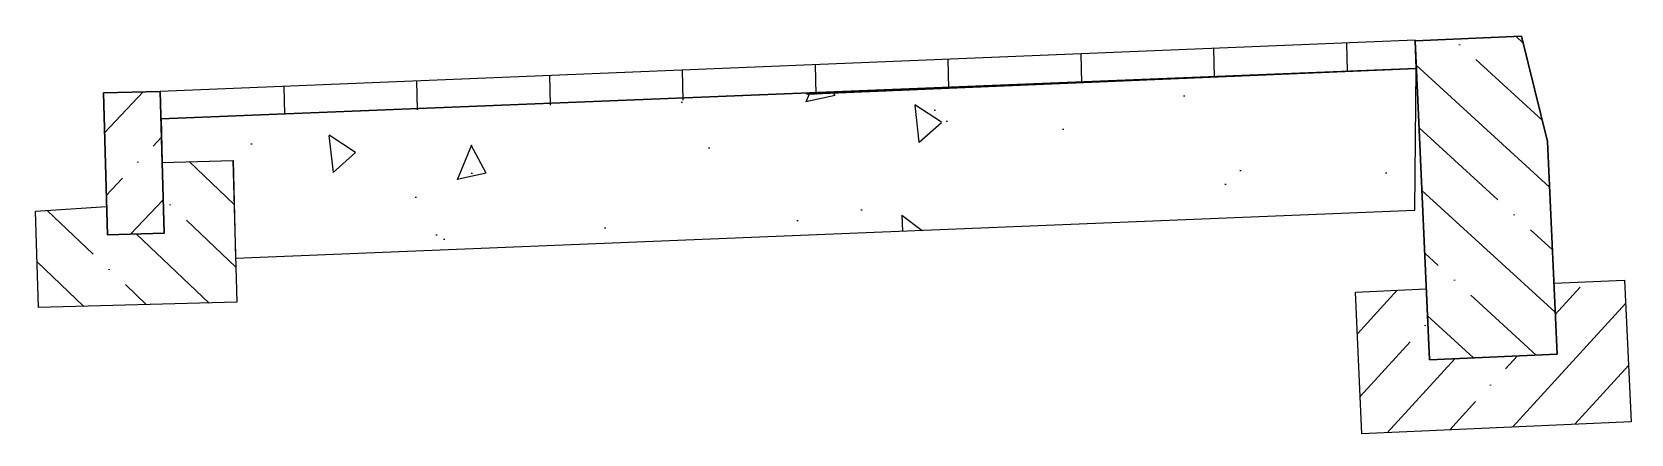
# Model space of a CAD drawing. Extents: x -717 to 1451, y -133302 to 233.
# Drawn here: x -700.38 to -689.11, y -73039.95 to -73037.12 of the extents above; entities that cross this region are included whole.
import ezdxf

# ---------------------------------------------------------------- set-up
doc = ezdxf.new("R2010")
doc.units = 0
doc.layers.add('КОД_399', color=252, linetype='Continuous')

# ---------------------------------------------------------------- blocks, each defined once
blk = doc.blocks.new('Тротуар1')
at = {"linetype": 'Continuous'}
h = blk.add_hatch(dxfattribs=at)
h.set_pattern_fill('ANSI31', color=256, scale=15, angle=45, style=0)
h.set_pattern_definition([(90, (-1932.1888, -4954.235), (-1.875, 3e-16), [])])
h.paths.add_polyline_path([(0, 0), (-17.716, -0.244), (-17.715, -0.633), (-11.038, -0.577), (0, -0.4)])
at = {"linetype": 'Continuous', "lineweight": 13}
h = blk.add_hatch(dxfattribs=at)
h.set_pattern_fill('ANSI35', scale=5)
h.set_pattern_definition([(45, (-1541.6927, -4800.4416), (-0.88388348, 0.88388348), []), (45, (-1540.8088, -4800.4416), (-0.88388348, 0.88388348), [1.5625, -0.3125, 0, -0.3125])])
h.paths.add_polyline_path([(-17.716, -0.245), (-18.516, -0.245), (-18.516, -2.245), (-17.716, -2.245)])
h = blk.add_hatch(dxfattribs=at)
h.set_pattern_fill('ANSI35', scale=5, angle=90)
h.set_pattern_definition([(135, (-1541.6927, -4801.9416), (-0.88388348, -0.88388348), []), (135, (-1541.6927, -4801.0577), (-0.88388348, -0.88388348), [1.5625, -0.3125, 0, -0.3125])])
h.paths.add_polyline_path([(-16.716, -1.245), (-17.716, -1.245), (-17.716, -2.245), (-18.516, -2.245), (-18.516, -1.846), (-19.519, -1.886), (-19.516, -3.245), (-16.716, -3.245)])
at = {"layer": 'КОД_399'}
h = blk.add_hatch(dxfattribs=at)
h.set_pattern_fill('AR-CONC', scale=0.7, angle=45, style=0)
h.set_pattern_definition([(95, (-1932.189, -4954.235), (3.860864, 3.2396496), [0.525, -5.775]), (40, (-1932.189, -4954.235), (-4.409945, 3.036377), [0.42, -4.62]), (145.45144, (-1931.867, -4953.965), (-0.549081, 6.2760265), [0.4461813, -4.907995]), (91.1842, (-1933.179, -4953.245), (6.101854, 4.4632964), [0.7875, -8.6625]), (141.63564, (-1932.67, -4952.873), (-0.1953, 9.447982), [0.669272, -7.361996]), (36.18416, (-1933.179, -4953.245), (-0.1953, 9.447982), [0.63, -6.93]), (66, (-1932.4363, -4952.9975), (4.947401, 0.9616773), [0.525, -5.775]), (11, (-1932.4363, -4952.9975), (-2.38496, 4.793659), [0.42, -4.62]), (116.45144, (-1932.024, -4952.9174), (2.562441, 5.7553363), [0.4461813, -4.907995]), (82.5, (-1932.1888, -4954.235), (-1.5875523, 1.7079287), [0, -4.564, 0, -4.69, 0, -4.6375]), (52.5, (-1932.1888, -4954.235), (-0.6501106, 3.2543661), [0, -2.674, 0, -4.459, 0, -1.7675]), (12.5, (-1933.2926, -4955.3388), (2.7539272, 2.5306453), [0, -1.75, 0, -5.46, 0, -7.245]), (2.5, (-1933.7876, -4955.8337), (2.3911299, 3.3821186), [0, -2.275, 0, -3.626, 0, -5.145])])
h.paths.add_polyline_path([(0, -0.4), (-17.715, -0.633), (-17.716, -1.245), (-16.715, -1.245), (-16.716, -2.624), (-0.07, -2.406)])
for points in [[(0, 0), (-17.716, -0.245), (-17.716, -0.633), (0, -0.4)], [(0, -0.4), (-17.715, -0.633), (-17.716, -1.245), (-16.715, -1.245), (-16.716, -2.624), (-0.069, -2.394)]]:
    blk.add_lwpolyline(points, close=True)
at = {"color": 7, "lineweight": 30}
for points in [[(-18.516, -0.245), (-18.516, -2.245), (-17.716, -2.245), (-17.716, -0.245), (-18.516, -0.245)], [(-8.604, -0.529), (0, -0.4)]]:
    blk.add_lwpolyline(points, dxfattribs=at)
at = {"linetype": 'Continuous'}
blk.add_lwpolyline([(-17.716, -1.245), (-16.716, -1.245), (-16.716, -3.245), (-19.516, -3.245), (-19.519, -1.886), (-18.516, -1.846)], dxfattribs=at)
blk = doc.blocks.new('БР100.30.18')
at = {"linetype": 'Continuous', "lineweight": 13}
h = blk.add_hatch(dxfattribs=at)
h.set_pattern_fill('ANSI35', scale=5)
h.set_pattern_definition([(45, (-1504.996, -4799.2297), (-0.88388348, 0.88388348), []), (45, (-1504.1121, -4799.2297), (-0.88388348, 0.88388348), [1.5625, -0.3125, 0, -0.3125])])
h.paths.add_polyline_path([(0.3, 3.467), (1.8, 3.467), (1.8, -1.033), (0, -1.033), (0, 1.967)])
h = blk.add_hatch(dxfattribs=at)
h.set_pattern_fill('ANSI35', scale=5, angle=90)
h.set_pattern_definition([(135, (-1504.996, -4800.7297), (-0.88388348, -0.88388348), []), (135, (-1504.996, -4799.8458), (-0.88388348, -0.88388348), [1.5625, -0.3125, 0, -0.3125])])
h.paths.add_polyline_path([(-1, -0.033), (0, -0.033), (0, -1.033), (1.8, -1.033), (1.8, -0.033), (2.8, -0.033), (2.8, -2.033), (-1, -2.033)])
at = {"color": 7, "lineweight": 30}
blk.add_lwpolyline([(1.8, -1.033), (0, -1.033), (0, 1.967), (0.3, 3.467), (1.8, 3.467)], close=True, dxfattribs=at)
at = {"linetype": 'Continuous'}
blk.add_lwpolyline([(0, -0.033), (-1, -0.033), (-1, -2.033), (2.8, -2.033), (2.8, -0.033), (1.8, -0.033)], dxfattribs=at)

msp = doc.modelspace()

# ---------------------------------------------------------------- block references
at = {"lineweight": 18, "xscale": -0.4999999999999999, "yscale": 0.5, "zscale": 0.5, "rotation": 2.585072852680437}
msp.add_blockref('БР100.30.18', (-689.653, -73038.874), dxfattribs=at)
at = {"xscale": 0.4999999999999987, "yscale": 0.4999999999999987, "zscale": 0.4999999999999987, "rotation": 1.541368096983516}
msp.add_blockref('Тротуар1', (-690.629, -73037.178), dxfattribs=at)

doc.saveas('drawing.dxf')
